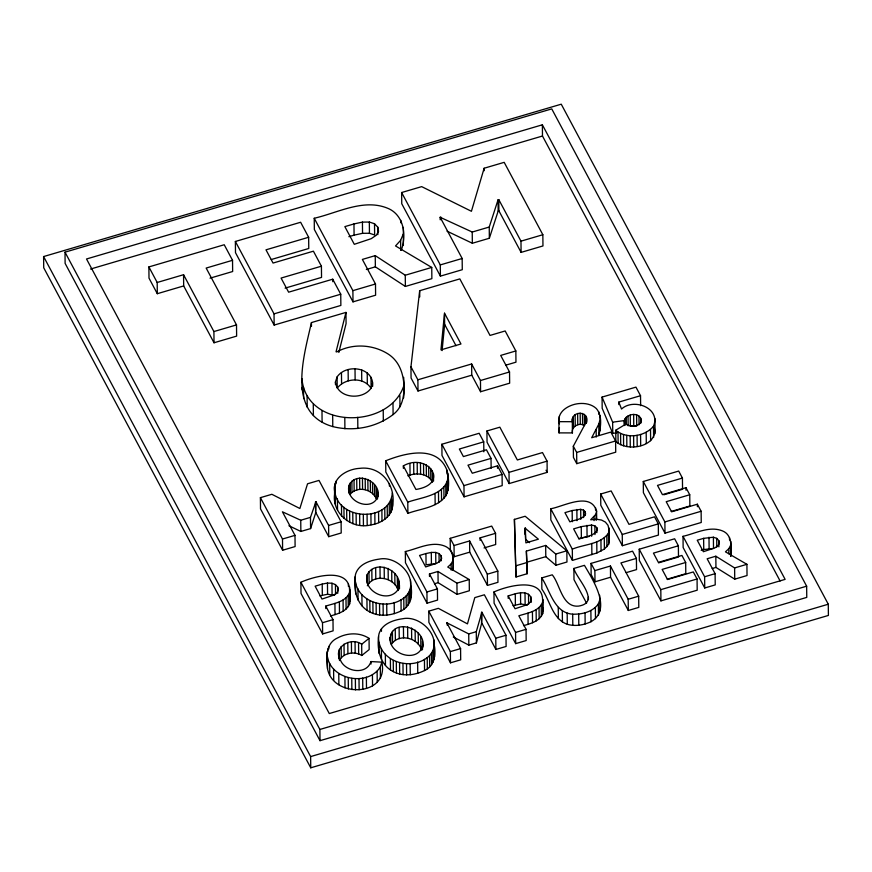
<?xml version="1.0" encoding="UTF-8"?>
<svg xmlns="http://www.w3.org/2000/svg" width="872" height="872" viewBox="0 0 872 872"><rect width="100%" height="100%" fill="white"/><g stroke="black" fill="none" stroke-linecap="round" stroke-linejoin="round"><path stroke-width="1.31" d="M392.389 507.144C396.76 486.227 381.685 465.539 359.722 468.351C347.329 468.951 331.186 478.052 334.957 492.582C330.652 512.943 351.917 530.089 371.025 524.857C382.328 523.385 395.485 514.055 391.953 501.193M335.077 503.798L335.055 483.84M392.313 492.996C390.1 521.936 339.459 520.976 334.957 492.582M586.42 422.996C590.486 410.548 570.811 410.091 572.283 421.699L558.93 421.667C557.622 410.843 569.514 404.532 578.746 403.594C584.948 402.984 591.619 404.172 596.317 408.532C602.596 415.715 600.71 426.779 598.901 435.335L598.792 424.119L600.067 419.552L600.034 415.552M559.421 427.574L559.05 432.883L572.403 432.915C571.116 426.484 579.455 422.048 584.502 425.601L584.382 414.385M401.262 250.297C406.428 236.258 404.412 216.583 389.457 209.04C364.779 197.552 338.249 212.768 314.236 218.262L314.345 229.478L353.007 301.865L375.603 295.205L375.494 283.989L362.37 259.42L375.243 255.627L405.262 275.225L431.749 267.432L431.869 278.648L405.382 286.441L375.363 266.843L366.349 269.492M403.376 245.305L403.365 227.374M403.594 397.981C405.382 381.108 402.602 362.022 386.307 352.92C371.341 344.287 351.928 343.546 336.712 351.961L336.058 351.754L345.966 312.405L311.435 322.575C304.11 355.427 285.994 413.415 332.788 426.582C353.334 431.836 376.224 427.498 393.098 414.56C404.891 405.611 404.466 390.58 403.649 377.314M302.072 389.828L302.137 387.353M573.885 568.446C576.196 578.398 601.517 602.258 578.714 606.084C562.026 607.828 560.206 584.24 552.227 574.822L541.741 577.907L541.861 589.123C550.112 600.568 552.412 619.022 567.291 624.287C575.182 626.63 583.651 625.126 590.998 621.725C612.667 609.266 592.306 579.084 584.447 565.339L573.885 568.446L574.005 579.662L586.584 603.195M453.069 570.408C453.462 561.753 454.661 549.894 444.633 546.046C431.531 540.913 417.917 548.673 405.338 551.529L405.458 562.745L427.051 603.195L437.537 600.1L437.417 588.894L429.46 573.983L437.995 571.465L456.928 583.15L469.223 579.531L469.343 590.747L457.048 594.366L438.115 582.681L434.452 583.76M453.157 570.397L453.2 556.663M730.889 541.447L730.769 556.445C730.943 547.496 732.829 534.907 722.321 530.841C709.219 525.696 695.605 533.468 683.027 536.324L683.136 547.54L704.74 587.979L715.225 584.894L715.105 573.678L707.148 558.767L715.825 556.216L734.616 567.934L746.912 564.315L747.032 575.531L734.736 579.15L715.945 567.432L712.217 568.522M448.132 476.254C446.682 495.438 421.438 497.149 407.78 502.152L407.889 513.368C420.609 508.583 437.308 507.853 445.865 495.765C449.887 488.048 448.786 478.456 446.955 470.226C437.101 444.404 404.684 453.2 385.686 460.787L385.805 472.003L407.889 513.368M442.093 350.599L444.633 324.395L444.524 314.432M418.004 391.005L417.884 379.789L471.632 363.973L471.752 375.189L418.004 391.005L411.072 378.023L410.952 366.807L419.672 290.714L459.827 278.898L490.02 335.426L505.171 330.968L515.843 350.958L515.962 362.174L505.858 365.15M596.067 514.055L596.579 510.959C590.355 491.089 562.702 506.894 550.723 508.736L550.842 519.952L572.435 560.391L596.884 552.979L604.394 549.044L608.569 544.39L609.321 541.883L609.212 530.667L608.024 525.315L605.375 522.077L601.517 520.05L596.579 519.265L590.693 519.777L596.067 514.055L596.132 520.29M349.519 592.709C351.427 566.081 314.105 576.207 300.905 582.267L301.025 593.483L322.629 633.933L333.104 630.848L332.995 619.632L325.768 606.095C334.15 603.326 345.585 601.953 349.519 592.709L349.628 603.914C346.511 611.577 337.671 613.888 330.466 615.959M349.628 603.914L349.999 589.908M542.569 602.399C544.488 575.782 507.166 585.908 493.966 591.968L494.086 603.184L515.679 643.634L526.165 640.549L526.056 629.333L518.829 615.796C527.211 613.027 538.645 611.643 542.569 602.399L542.689 613.616C539.572 621.278 530.732 623.589 523.527 625.66M542.689 613.616L543.06 599.609M355.078 576.872C354.566 602.574 389.195 612.482 406.134 595.968C420.653 579.717 398.21 555.192 379.32 559.105C369.99 560.358 358.621 564.14 355.58 574.147C352.975 588.12 356.038 605.114 369.935 612.035C379.68 617.125 391.539 615.621 401.12 610.912C410.625 606.672 412.718 595.445 410.952 586.104M378.513 636.506C377.99 662.208 412.62 672.116 429.569 655.602C444.088 639.34 421.645 614.825 402.755 618.728C393.425 619.981 382.056 623.763 379.015 633.781C376.41 647.754 379.473 664.747 393.37 671.658C403.115 676.748 414.974 675.244 424.555 670.546C434.06 666.306 436.142 655.079 434.376 645.738M378.622 647.722L378.96 645.901M367.21 574.561C362.305 591.848 389.882 604.721 398.787 588.393C403.725 571.106 376.105 558.2 367.21 574.561L367.297 583.292M390.024 640.048C390.438 616.842 426.648 627.044 422.909 647.155M422.876 644.659C419.203 663.527 388.792 655.286 390.002 637.552M361.782 655.482L361.673 644.266C351.307 636.429 332.232 647.286 340.505 660.311C345.519 672.149 366.622 675.222 370.982 661.565L381.827 662.153C389.533 696.804 332.951 698.537 327.534 668.748C326.117 657.684 325.496 643.307 337.584 637.933C347.274 632.712 359.646 632.167 369.052 638.369L369.161 649.586L361.782 655.482C354.675 651.003 343.361 652.627 339.448 660.562M348.658 487.165C353.171 470.346 380.029 479.48 378.143 495.394C373.619 512.213 346.762 503.079 348.658 487.165L348.702 492.146M338.816 352.484L346.075 323.621L345.966 312.405M372.551 382.732L371.21 387.953C362.807 400.619 337.486 398.646 335.426 382.012L337.104 376.911C346.522 363.09 374.589 367.374 372.595 386.47M476.286 631.688L481.9 612.242L495.776 638.239L495.896 649.455L506.109 646.446L505.989 635.23L484.385 594.791L474.804 597.614L467.457 623.883L438.354 608.34L428.773 611.163L428.882 622.379L450.486 662.818L460.689 659.821L460.58 648.605L446.78 622.761L468.722 633.911L476.286 631.688L476.406 642.904L468.842 645.127L453.287 636.985M476.406 642.904L481.595 623.589L481.486 612.373M624.603 425.536C620.363 414.745 639.656 409.622 641.4 420.555L640.778 422.724C637.258 426.953 630.282 427.378 626.052 423.956L615.741 430.234L615.861 441.45C627.513 452.568 658.491 446.54 654.262 427.498M484.134 168.242L471.414 211.286L421.677 186.63L401.632 192.527L401.752 203.743L440.404 276.13L462.28 269.699L462.16 258.483L440.164 217.281L472.232 232.039L489.236 227.036L498.054 199.83L498.784 199.612L520.976 241.163L521.096 252.379L542.962 245.948L542.842 234.732L504.19 162.345L484.134 168.242L484.167 170.738M608.569 544.39L608.449 533.173L609.212 530.667M586.366 418.015L585.45 423.432L573.318 446.213L573.438 457.429L576.763 463.653L615.719 452.187L615.599 440.97L610.858 432.087L591.696 437.733L598.792 424.119M380.421 678.22L380.301 667.004L381.827 662.153M310.465 517.379L315.926 501.705L328.602 525.456L328.722 536.672L341.214 532.988L341.105 521.772L319.01 480.418L307.554 483.786L299.859 508.507L271.857 494.293L260.401 497.661L260.521 508.877L282.615 550.243L295.107 546.559L294.998 535.354L282.419 511.81L300.742 520.246L310.465 517.379L310.585 528.596L300.862 531.451L288.926 525.751M310.585 528.596L315.62 513.052L315.5 501.836M447.031 231.167L472.341 243.255L489.356 238.252L498.174 211.046L498.054 199.83M598.486 615.109L598.366 603.893L599.816 599.762M615.741 430.234C626.499 439.281 644.681 436.763 653.488 426.245C661.118 408.238 633.77 397.632 621.54 409.033L618.793 402.101L640.528 395.703L635.95 387.124L602.062 397.098L602.181 408.314L612.754 433.384L616.733 432.85M301.952 378.622C305.941 429.035 388.073 429.613 403.474 386.765M431.749 267.432L395.528 245.937L400.619 240.334L403.256 234.088M531.386 599.663L530.067 602.378L526.939 604.765L515.058 608.743L508.191 595.881C514.676 594.105 522.012 590.835 528.508 594.29L530.743 596.742L531.408 602.149M469.223 579.531L447.772 567.051L451.14 563.933L452.96 560.445M746.912 564.315L725.46 551.834L728.829 548.717L730.649 545.229M367.33 585.777C374.023 573.275 394.58 577.471 398.253 590.508M391.354 644.452C398.711 633.018 418.07 637.552 421.688 650.141M572.435 560.391L572.315 549.175C583.978 544.15 600.427 544.586 608.449 533.173M327.142 651.776C325.997 678.481 366.589 688.411 380.301 667.004M541.741 577.907C550.167 590.606 553.993 612.863 572.686 614.182C582.027 614.488 592.731 611.97 598.366 603.893M376.17 487.524L376.29 498.73C372.061 488.963 357.509 485.791 350.381 494.075L350.261 482.859M371.003 377.238L371.112 388.454C363.951 376.606 345.192 377.794 337.224 388.127L337.104 376.911M361.673 644.266L369.052 638.369M43.6 256.564L561.252 104.193L828.28 604.22L828.4 615.436L310.748 767.807L43.72 267.78L43.6 256.564L310.628 756.591L310.748 767.807M65.008 252.172L551.747 108.891L806.644 586.191L806.764 597.396L320.013 740.677L65.117 263.388L65.008 252.172L319.893 729.461L320.013 740.677M542.373 124.805L86.524 258.984L329.278 713.547L785.127 579.368L542.373 124.805L542.482 136.021L780.113 580.992M90.557 269.045L542.482 136.021M157.309 293.701L157.189 282.484L183.556 274.713L183.676 285.929L157.309 293.701L149.003 278.146L148.883 266.93L224.224 244.749L232.53 260.303L232.65 271.519L210.043 278.168M308.644 237.271L265.993 249.828L273.056 263.061L313.408 251.18L321.419 266.2L281.078 278.07L288.621 292.185L332.723 279.204L340.745 294.224L340.865 305.44L274.146 325.071L235.495 252.684L235.375 241.468L300.633 222.262L308.644 237.271L308.764 248.487L271.279 259.529M353.967 223.941L344.854 226.622L354.305 244.313L371.265 238.656L376.355 235.189L378.557 231.32L377.772 227.167L374.513 223.744L369.336 222.044L362.425 222.109L353.967 223.941L354.087 235.146L348.876 236.683M232.53 260.303L206.163 268.064L236.508 324.907L236.628 336.112L214.022 342.772L183.676 285.929M498.174 211.046L498.904 210.828L498.784 199.612M285.1 288.142L321.539 277.405L321.419 266.2M214.022 342.772L213.913 331.556L236.508 324.907M274.146 325.071L274.037 313.855L340.745 294.224M353.007 301.865L352.888 290.649L375.494 283.989M440.404 276.13L440.284 264.914L462.16 258.483M520.976 241.163L542.842 234.732M515.843 350.958L500.692 355.416L509.531 371.963L509.651 383.179L480.581 391.735L471.752 375.189M480.581 391.735L480.472 380.519L509.531 371.963M483.731 441.853L459.359 449.026L463.403 456.579L486.456 449.799L491.034 458.378L467.981 465.168L472.286 473.234L497.498 465.812L502.076 474.39L502.196 485.606L464.078 496.833L441.984 455.467L441.864 444.251L479.153 433.275L483.731 441.853L483.84 451.816M486.925 430.986L499.841 427.182L517.347 459.969L542.482 452.568L547.071 461.146L547.18 472.362L509.139 483.568L487.045 442.202L486.925 430.986L509.019 472.352L509.139 483.568M403.344 465.866C427.553 451.969 450.759 483.873 415.944 489.465L403.344 465.866L403.376 468.362M407.856 475.796C416.249 472.439 427.967 473.213 432.468 482.194L432.349 470.978M315.62 513.052L315.926 501.705M282.615 550.243L282.495 539.027L294.998 535.354M328.602 525.456L341.105 521.772M464.078 496.833L463.959 485.617L502.076 474.39M509.019 472.352L547.071 461.146M576.763 463.653L576.654 452.437L615.599 440.97M454.149 556.739L454.04 545.523L469.594 540.945L469.703 552.161L454.149 556.739L450.312 549.545L450.192 538.329L491.71 526.099L495.558 533.304L495.678 544.52L484.058 547.943M514.415 519.418L525.173 516.257L566.844 550.788L566.964 562.004L555.846 565.274L545.785 556.663L545.665 545.447L526.361 551.126L527.102 573.743L515.995 577.013L514.415 519.418L515.995 577.013M600.666 494.032L611.152 490.947L628.985 524.345L654.534 516.823L658.306 523.876L658.414 535.081L622.379 545.698L600.786 505.248L600.666 494.032L622.259 534.482L622.379 545.698M682.427 478.063L657.499 485.399L662.437 494.642L685.981 487.71L689.741 494.762L666.208 501.694L671.604 511.799L697.36 504.212L701.132 511.265L701.241 522.481L664.998 533.152L643.394 492.702L643.285 481.486L678.699 471.065L682.427 478.063L682.547 489.279L663.854 494.784M322.215 584.098L315.13 586.18L321.997 599.053L333.878 595.064L337.006 592.688L338.325 589.963L337.693 587.041L335.448 584.589L331.96 583.237L327.458 583.052L322.215 584.098L322.324 595.314L319.97 596.001M425.95 553.557L419.552 555.442L425.689 566.931L437.036 563.159L440.251 560.936L441.635 558.451L441.134 555.824L439.03 553.567L435.706 552.434L431.302 552.423L425.95 553.557L426.059 564.773L435.826 563.65L435.706 552.434M572.163 510.523L564.947 512.649L569.852 521.838C575.106 519.723 582.681 519.658 585.592 514L585.199 511.766L583.521 510.109L580.697 509.335L572.163 510.523L572.283 521.739M480.101 540.357L480.08 537.861L495.558 533.304M525.031 528.17L538.395 539.19L525.892 542.875L525.031 528.17L525.097 534.405M581.253 526.634L573.613 528.879L579.041 539.049C585.156 536.683 593.538 536.4 597.189 530.176L596.829 527.669L594.878 525.838L591.543 525.053L581.253 526.634L581.373 537.85L578.823 538.602M671.277 511.45L689.861 505.978L689.741 494.762M526.481 562.342L545.785 556.663M322.629 633.933L322.509 622.717L332.995 619.632M427.051 603.195L426.931 591.979L437.417 588.894M497.825 571.106L497.945 582.322L487.459 585.406L487.339 574.19L497.825 571.106L480.08 537.861M515.875 565.797L526.982 562.527L526.361 551.126M545.665 545.447L555.726 554.058L566.844 550.788M622.259 534.482L658.306 523.876M664.998 533.152L664.878 521.936L701.132 511.265M594.998 581.809L594.878 570.593L610.433 566.015L610.553 577.231L594.998 581.809L591.151 574.615L591.042 563.399L632.56 551.169L636.407 558.374L636.527 569.59L626.205 572.632M678.372 545.785L653.444 553.12L658.371 562.364L681.915 555.442L685.675 562.484L662.142 569.416L667.538 579.52L693.305 571.945L697.066 578.986L697.186 590.202L660.932 600.873L639.34 560.434L639.22 549.218L674.634 538.787L678.372 545.785L678.481 557.001L658.545 562.876M703.628 538.351L697.24 540.226L703.377 551.714L714.724 547.954L717.939 545.719L719.324 543.245L718.822 540.618L716.719 538.362L713.394 537.217L703.628 538.351L703.748 549.567L701.197 550.319M636.407 558.374L620.918 562.931L638.675 596.176L638.794 607.392L628.309 610.476L610.553 577.231M513.03 605.702L520.639 603.969L527.462 605.048M481.595 623.589L481.9 612.242M667.211 579.172L685.795 573.7L685.675 562.484M450.486 662.818L450.366 651.602L460.58 648.605M495.776 638.239L505.989 635.23M515.679 643.634L515.57 632.418L526.056 629.333M628.309 610.476L628.189 599.26L638.675 596.176M660.932 600.873L660.812 589.657L697.066 578.986M704.74 587.979L704.62 576.763L715.105 573.678M319.893 729.461L806.644 586.191M310.628 756.591L828.28 604.22M581.373 537.85L589.363 536.4M354.087 235.146L362.545 233.315L369.456 233.26L374.633 234.96L374.513 223.744M703.748 549.567L713.514 548.433L713.394 537.217M322.324 595.314L327.578 594.268L334.401 595.347M636.604 414.756L636.724 425.972L630.369 426.19L630.249 414.974M602.062 397.098L612.635 422.168L624.548 420.555M529.544 542.7L525.565 539.267L525.445 528.051M683.027 536.324L704.62 576.763M498.904 210.828L521.096 252.379M643.285 481.486L664.878 521.936M639.22 549.218L660.812 589.657M573.318 446.213L576.654 452.437M610.433 566.015L628.189 599.26M401.632 192.527L440.284 264.914M546.036 470.215L547.18 472.362M591.042 563.399L594.878 570.593M550.723 508.736L572.315 549.175M471.632 363.973L480.472 380.519M444.633 324.395L456.012 345.715M410.952 366.807L417.884 379.789M441.864 444.251L463.959 485.617M314.236 218.262L352.888 290.649M469.594 540.945L487.339 574.19M493.966 591.968L515.57 632.418M469.703 552.161L487.459 585.406M450.192 538.329L454.04 545.523M482.02 623.458L495.896 649.455M385.686 460.787L407.78 502.152M405.338 551.529L426.931 591.979M235.375 241.468L274.037 313.855M428.773 611.163L450.366 651.602M316.035 512.921L328.722 536.672M183.556 274.713L213.913 331.556M148.883 266.93L157.189 282.484M260.401 497.661L282.495 539.027M300.905 582.267L322.509 622.717M730.322 550.679L731.009 552.663M599.304 424.293L600.176 430.768M542.798 607.882L543.18 610.825M350.119 601.124L349.628 586.965M447.936 484.494L448.241 487.47M434.496 656.954L433.929 639.917M411.061 597.32L410.494 580.283M609.321 541.883L609.07 528.04M599.925 610.967L599.653 595.227M734.616 567.934L734.736 579.15M729.515 537.468L729.548 539.964M728.829 548.717L728.883 553.709M718.822 540.618L718.888 546.842M716.719 538.362L716.806 547.082M715.825 556.216L715.945 567.432M708.991 537.207L709.11 548.423M697.36 504.212L697.393 506.708M685.981 487.71L686.002 490.206M654.927 418.429L655.079 433.722M653.488 426.245L653.608 437.461M650.523 429.547L650.643 440.752M646.185 432.305L646.305 443.521M640.528 395.703L640.637 405.665M640.713 418.157L640.767 423.149M640.571 434.452L640.691 445.668M639.002 416.031L639.1 424.751M637.083 435.281L637.192 446.497M633.65 414.385L633.759 425.601M633.606 435.706L633.726 446.922M630.162 435.717L630.282 446.933M628.047 415.879L628.145 425.841M626.739 435.335L626.859 446.551M626.27 417.154L626.347 424.631M625.071 418.734L625.137 424.958M623.502 434.572L623.611 445.788M620.581 433.471L620.701 444.687M618.793 402.101L618.826 404.586M617.997 432.022L618.117 443.238M612.635 422.168L612.754 433.384M606.803 535.572L606.912 546.788M604.285 537.828L604.394 549.044M600.939 539.888L601.059 551.104M598.759 411.835L598.781 414.331M596.165 429.558L596.241 437.036M596.829 527.669L596.884 532.65M596.579 510.959L596.677 519.679M596.764 541.774L596.884 552.979M595.522 507.602L595.543 510.098M594.878 525.838L594.966 534.558M595.358 607.512L595.478 618.728M594.039 516.9L594.072 520.639M591.543 525.053L591.652 536.269M591.761 543.452L591.881 554.668M590.878 610.509L590.998 621.725M588.393 597.178L588.415 599.663M586.366 420.391L586.398 422.876M586.954 525.326L587.063 536.542M585.613 415.824L585.701 423.302M585.199 511.766L585.243 515.505M585.036 612.798L585.156 624.003M582.496 413.437L582.616 424.642M583.521 510.109L583.597 517.587M580.163 413.099L580.283 424.315M580.697 509.335L580.796 519.309M577.635 413.502L577.744 424.719M578.681 614.106L578.801 625.311M576.861 509.466L576.981 520.682M575.128 414.68L575.248 425.896M573.307 416.543L573.427 427.76M572.315 418.942L572.403 432.915M572.686 614.182L572.806 625.398M567.182 613.071L567.291 624.287M562.32 610.792L562.429 622.009M559.312 416.358L559.388 423.836M558.821 418.952L559.05 432.883M558.254 607.413L558.363 618.63M555.726 554.058L555.846 565.274M541.218 605.07L541.338 616.286M539.049 607.512L539.168 618.728M536.127 609.67L536.236 620.886M532.432 611.534L532.552 622.75M530.743 596.742L530.797 601.724M528.508 594.29L528.617 604.252M527.996 613.103L528.105 624.308M526.982 562.527L527.102 573.743M525.02 592.938L525.14 604.154M520.519 592.753L520.639 603.969M515.276 593.799L515.385 605.015M508.191 595.881L508.213 598.377M497.498 465.812L497.52 468.308M489.236 227.036L489.356 238.252M491.034 458.378L491.143 468.351M472.232 232.039L472.341 243.255M468.722 633.911L468.842 645.127M456.928 583.15L457.048 594.366M451.14 563.933L451.206 570.157M447.816 473.278L448.001 490.358M446.955 470.226L446.998 473.965M447.085 481.933L447.205 493.138M445.745 484.56L445.865 495.765M447.194 622.641L447.216 625.137M443.859 487.023L443.979 498.239M440.883 217.063L440.916 219.559M440.164 217.281L440.186 219.777M441.439 489.345L441.548 500.561M441.134 555.824L441.188 560.805M438.485 491.481L438.605 502.697M439.03 553.567L439.117 562.298M437.995 571.465L438.115 582.681M435.041 493.399L435.161 504.615M433.471 473.67L433.548 481.148M433.885 648.474L434.005 659.69M432.915 651.024L433.035 662.24M430.692 468.449L430.812 479.665M431.302 552.423L431.422 563.639M431.477 653.401L431.596 664.617M428.675 466.367L428.795 477.584M429.46 573.983L429.482 576.468M429.569 655.602L429.689 666.818M426.288 464.743L426.397 475.959M427.215 657.586L427.324 668.802M423.53 463.566L423.65 474.782M424.435 659.33L424.555 670.546M419.672 290.714L419.737 296.938M420.478 462.868L420.587 474.085M422.386 640.92L422.484 649.651M420.751 636.92L420.871 648.136M417.198 462.705L417.307 473.921M418.233 633.137L418.353 644.354M417.634 662.066L417.753 673.282M413.677 463.054L413.797 474.27M415.137 630.151L415.246 641.367M409.938 463.926L410.058 475.142M411.562 628.036L411.682 639.252M410.45 588.84L410.57 600.056M409.48 591.39L409.6 602.607M410.145 663.538L410.265 674.754M405.262 275.225L405.382 286.441M408.042 593.778L408.161 604.983M407.616 626.837L407.736 638.053M406.134 595.968L406.254 607.184M406.526 663.679L406.635 674.895M400.858 220.376L400.88 222.861M400.619 240.334L400.728 250.308M403.78 597.952L403.9 609.168M403.431 626.608L403.551 637.824M402.973 663.428L403.093 674.645M399.856 395.55L399.976 406.766M401 599.696L401.12 610.912M399.441 585.025L399.485 588.764M398.962 581.297L399.038 588.774M399.114 627.393L399.234 638.609M399.55 662.807L399.67 674.023M397.327 577.286L397.436 588.502M396.313 661.804L396.433 673.021M392.989 403.344L393.098 414.56M394.798 573.504L394.918 584.72M395.256 629.017L395.365 640.233M394.199 602.443L394.318 613.659M391.746 498.719L391.855 509.935M393.25 660.453L393.37 671.658M392.411 631.317L392.531 642.533M391.702 570.528L391.822 581.744M390.721 501.324L390.841 512.54M389.37 483.633L389.392 486.129M390.645 634.195L390.732 642.915M389.217 503.765L389.326 514.981M390.373 658.72L390.493 669.936M388.127 568.402L388.247 579.618M387.212 506.011L387.332 517.227M386.721 603.904L386.83 615.12M384.759 508.06L384.879 519.276M383.222 409.807L383.331 421.023M385.337 654.251L385.457 665.467M384.181 567.214L384.301 578.43M383.091 604.045L383.211 615.261M381.882 509.848L382.001 521.064M377.772 227.167L377.849 234.644M381.424 628.865L381.446 631.35M381.38 648.506L381.5 659.723M379.996 566.985L380.116 578.201M378.568 511.384L378.688 522.601M379.538 603.795L379.658 615.011M378.077 492.942L378.11 496.68M375.243 255.627L375.363 266.843M377.423 490.315L377.511 499.046M378.96 642.315L379.08 653.531M377.118 671.244L377.238 682.46M376.115 603.173L376.235 614.389M375.679 567.759L375.799 578.975M374.502 484.843L374.611 496.059M374.829 512.682L374.938 523.898M372.551 482.598L372.671 493.814M369.336 222.044L369.456 233.26M372.878 602.181L372.998 613.398M371.821 569.383L371.941 580.599M370.905 513.641L371.025 524.857M370.338 480.777L370.458 491.993M372.431 674.688L372.551 685.904M370.982 661.565L371.014 664.05M369.815 600.819L369.935 612.035M367.221 372.649L367.33 383.865M368.976 571.683L369.096 582.899M367.853 479.393L367.973 490.609M367.068 514.207L367.188 525.424M366.938 599.086L367.058 610.302M365.194 478.466L365.313 489.683M362.425 222.109L362.545 233.315M366.382 677.163L366.491 688.379M363.319 514.371L363.439 525.587M361.64 369.695L361.749 380.911M362.447 478.052L362.567 489.268M361.902 594.628L362.022 605.844M362.676 678.056L362.796 689.272M359.624 478.161L359.744 489.366M359.646 514.131L359.765 525.347M357.727 417.307L357.847 428.523M358.545 642.719L358.665 653.935M359.002 678.547L359.122 689.763M356.713 478.772L356.833 489.988M357.956 588.883L358.065 600.1M355.013 368.594L355.133 379.81M356.114 513.499L356.234 524.715M355.525 582.681L355.645 593.897M354.032 479.807L354.152 491.023M355.057 641.901L355.177 653.117M355.362 678.656L355.482 689.872M352.768 512.496L352.888 523.712M351.885 481.17L351.994 492.386M351.416 641.825L351.525 653.041M351.754 678.362L351.874 689.578M348.124 369.608L348.244 380.824M349.618 511.112L349.737 522.328M349.182 484.887L349.269 493.607M348.386 583.891L348.408 586.387M348.157 595.369L348.277 606.585M346.653 509.357L346.773 520.573M348.244 677.686L348.364 688.902M347.786 642.501L347.906 653.717M344.789 417.535L344.909 428.752M345.988 597.811L346.108 609.027M343.928 507.242L344.048 518.458M344.909 676.661L345.029 687.877M341.464 372.584L341.584 383.8M344.015 644.114L344.135 655.33M343.067 599.969L343.176 611.185M341.475 504.801L341.595 516.017M341.17 646.435L341.29 657.652M339.372 601.833L339.491 613.049M339.328 649.357L339.437 659.319M337.431 498.926L337.54 510.142M338.979 656.453L339.001 658.949M338.598 652.747L338.619 655.243M338.761 673.522L338.881 684.738M337.693 587.041L337.758 593.276M335.426 382.012L335.448 384.508M336.08 481.235L336.102 483.72M332.723 279.204L332.755 281.7M334.521 486.631L334.597 500.779M335.448 584.589L335.557 594.551M334.935 603.402L335.044 614.618M332.668 415.366L332.788 426.582M333.595 669.097L333.714 680.313M331.96 583.237L332.079 594.453M329.671 663.494L329.79 674.71M328.798 646.446L328.831 648.942M327.458 583.052L327.578 594.268M327.741 649.03L327.763 651.515M327.414 657.532L327.534 668.748M325.768 606.095L325.79 608.591M321.986 410.886L322.095 422.092M313.277 404.357L313.397 415.573M311.435 322.575L311.468 326.313M307.097 396.052L307.217 407.268M303.511 387.386L303.63 398.602M300.742 520.246L300.862 531.451M444.513 313.19L440.96 349.868L460.961 343.982L444.513 313.19"/></g></svg>
